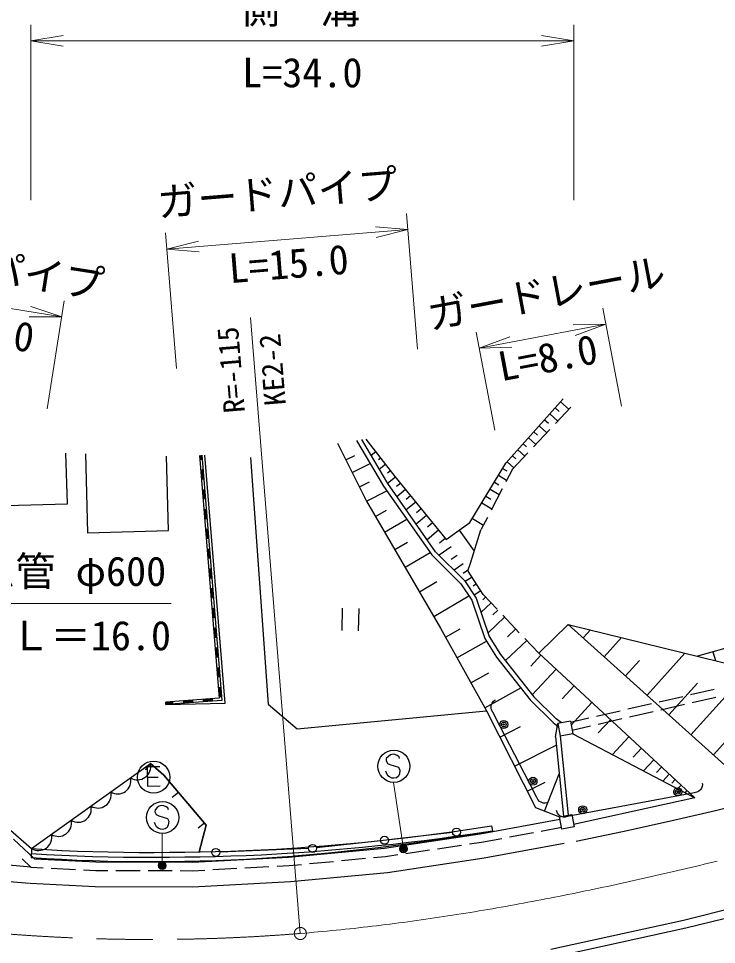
# Model space of a CAD drawing. Units: millimetres, scale not verified. Extents: x 40000 to 680000, y 20000 to 380000.
# Drawn here: x 222508 to 265924, y 250776 to 308394 of the extents above; entities that cross this region are included whole.
import ezdxf
from ezdxf.enums import TextEntityAlignment as Align

# ---------------------------------------------------------------- set-up
doc = ezdxf.new("R2010")
doc.units = ezdxf.units.MM
doc.header["$LTSCALE"] = 1000
doc.header["$PDMODE"] = 32
doc.header["$PDSIZE"] = 500
doc.linetypes.add('CHAIN', pattern=[18.5, 12, -1.5, 3.5, -1.5])
for name, color, linetype, lineweight in [('M-BGD', 7, 'Continuous', 25), ('M-BMK', 2, 'CHAIN', 13), ('M-STR-HTXT', 7, 'Continuous', 13), ('M-STR-STRC', 7, 'Continuous', 25)]:
    doc.layers.add(name, color=color, linetype=linetype, lineweight=lineweight)
doc.styles.add('ＭＳ ゴシック', font='')
doc.styles.get('ＭＳ ゴシック').set_extended_font_data('MS Gothic')

# ---------------------------------------------------------------- blocks, each defined once
blk = doc.blocks.new('open_arrow')
at = {"color": 0, "linetype": 'Continuous', "lineweight": -2}
blk.add_lwpolyline([(7.5, 1.25), (0, 0), (7.5, -1.25)], dxfattribs=at)

msp = doc.modelspace()

# ---------------------------------------------------------------- linework, layer by layer
at = {"layer": 'M-BGD'}
for p, q in [((252823, 280729), (256396, 284723)), ((255899, 284167), (256148, 283944)), ((255912, 283188), (256875, 284204)), ((256232, 284540), (256752, 284074)), ((255565, 283794), (256064, 283348)), ((254898, 283049), (255376, 282622)), ((255232, 283422), (255471, 283208)), ((254537, 281736), (255568, 282825)), ((254565, 282676), (254793, 282472)), ((242344, 281978), (244162, 278359)), ((243541, 282145), (245221, 279289)), ((245474, 279451), (243862, 282190)), ((244120, 282225), (245919, 279898)), ((253898, 281931), (254116, 281737)), ((254232, 282304), (254688, 281896)), ((225544, 278196), (225457, 281347)), ((226680, 281310), (226804, 276400)), ((233764, 281209), (234993, 266105)), ((233814, 281212), (233836, 280937)), ((233864, 281215), (233886, 280941)), ((233913, 281218), (235154, 265967)), ((235364, 265797), (234091, 281229)), ((242873, 280925), (243434, 281207)), ((244731, 281434), (244440, 281209)), ((253231, 280357), (254193, 281373)), ((253232, 281186), (253438, 281001)), ((253565, 281558), (254000, 281169)), ((231837, 276527), (231720, 281157)), ((236947, 281069), (238028, 265729)), ((243267, 280140), (244389, 280703)), ((245037, 281039), (244891, 280926)), ((245343, 280643), (244951, 280340)), ((250590, 277031), (252823, 280729)), ((252898, 280813), (253312, 280443)), ((307052, 280728), (264743, 268717)), ((233886, 280321), (233936, 279706)), ((233936, 280325), (233986, 279710)), ((245649, 280248), (245453, 280096)), ((252623, 280398), (252876, 280245)), ((253231, 280357), (252824, 279574)), ((243712, 279255), (244344, 279573)), ((245955, 279853), (245470, 279458)), ((245919, 279898), (249111, 275968)), ((246271, 279465), (246028, 279268)), ((252106, 279542), (252387, 279372)), ((252365, 279970), (252871, 279664)), ((233986, 279091), (234036, 278476)), ((234036, 279095), (234086, 278480)), ((244156, 278371), (245420, 279006)), ((245221, 279289), (248220, 275012)), ((248450, 275206), (245474, 279451)), ((246586, 279077), (246045, 278637)), ((251848, 279113), (252409, 278774)), ((252594, 279130), (251903, 277798)), ((244162, 278359), (248757, 270460)), ((247216, 278300), (246620, 277816)), ((246901, 278689), (246631, 278469)), ((251587, 278681), (251896, 278495)), ((221745, 278092), (225544, 278196)), ((234086, 277860), (234136, 277245)), ((234136, 277864), (234186, 277249)), ((244717, 277406), (245406, 277806)), ((247555, 277883), (247257, 277641)), ((251326, 278249), (251943, 277876)), ((245278, 276441), (246656, 277243)), ((247894, 277466), (247239, 276934)), ((250746, 277288), (251432, 276874)), ((251673, 277355), (251267, 276571)), ((234186, 276630), (234237, 276015)), ((234236, 276634), (234286, 276019)), ((248267, 277007), (247939, 276741)), ((249111, 275968), (250590, 277031)), ((226804, 276400), (231837, 276527)), ((248639, 276549), (247919, 275964)), ((249049, 276044), (248689, 275752)), ((249923, 276551), (250858, 275250)), ((250631, 274513), (251267, 276571)), ((245915, 275346), (246697, 275801)), ((249424, 275515), (248667, 274991)), ((234287, 275399), (234337, 274784)), ((234336, 275403), (234386, 274788)), ((246552, 274252), (248115, 275161)), ((248220, 275012), (250023, 273225)), ((250257, 273416), (248450, 275206)), ((249791, 274985), (249413, 274723)), ((250158, 274455), (249599, 274068)), ((250462, 274017), (250631, 274513)), ((234387, 274169), (234437, 273554)), ((234437, 274173), (234487, 273558)), ((250443, 274044), (250163, 273850)), ((251420, 272547), (250472, 274001)), ((247442, 272721), (248536, 273357)), ((250023, 273225), (250696, 272193)), ((250257, 273416), (250967, 272326)), ((250717, 273626), (250298, 273353)), ((250990, 273207), (250780, 273070)), ((234487, 272938), (234537, 272323)), ((234537, 272942), (234587, 272327)), ((251263, 272788), (250844, 272515)), ((252287, 271631), (251420, 272547)), ((248333, 271189), (250520, 272462)), ((250696, 272193), (251515, 269816)), ((250967, 272326), (251788, 269946)), ((251909, 272029), (251276, 271430)), ((251566, 272393), (251384, 272221)), ((234587, 271708), (234637, 271093)), ((234637, 271712), (234687, 271097)), ((242639, 271706), (242614, 270306)), ((243664, 270287), (243689, 271687)), ((252329, 271586), (252012, 271286)), ((252748, 271143), (251713, 270163)), ((253661, 270178), (252630, 271267)), ((234687, 270477), (234737, 269862)), ((234737, 270481), (234787, 269866)), ((248757, 270460), (251620, 265312)), ((249064, 269908), (249985, 270420)), ((253434, 270418), (252916, 269928)), ((254872, 268898), (256709, 270690)), ((256709, 270690), (267871, 260648)), ((256709, 270690), (269301, 267597)), ((257638, 269854), (258086, 270352)), ((251515, 269816), (252247, 268645)), ((251788, 269946), (252493, 268817)), ((254120, 269693), (252792, 268437)), ((254872, 268898), (254005, 269814)), ((258939, 268684), (260014, 269878)), ((234787, 269247), (234837, 268632)), ((234837, 269251), (234887, 268636)), ((249781, 268619), (251623, 269643)), ((252247, 268645), (254329, 265996)), ((252493, 268817), (254553, 266196)), ((255008, 268772), (254386, 268102)), ((264574, 259900), (254872, 268898)), ((261604, 266286), (263963, 268909)), ((265705, 268990), (265860, 268443)), ((234887, 268016), (234937, 267401)), ((234937, 268020), (234987, 267405)), ((260271, 267485), (261128, 268437)), ((250649, 267059), (251763, 267678)), ((255946, 267902), (254466, 266306)), ((264333, 263831), (268007, 267915)), ((234988, 266786), (235038, 266171)), ((235037, 266790), (235087, 266175)), ((257063, 266866), (256323, 266068)), ((262968, 265059), (264742, 267031)), ((251517, 265498), (253745, 266738)), ((265773, 266638), (264311, 266302)), ((234993, 266105), (231661, 265850)), ((231673, 265701), (231661, 265850)), ((232131, 265836), (231665, 265800)), ((232134, 265786), (231669, 265750)), ((235154, 265967), (231673, 265701)), ((231673, 265701), (235364, 265797)), ((233361, 265930), (232746, 265883)), ((233365, 265880), (232750, 265833)), ((234592, 266025), (233977, 265977)), ((234596, 265975), (233981, 265928)), ((238028, 265729), (239834, 264200)), ((251909, 265613), (251926, 265711)), ((251926, 265711), (251970, 265801)), ((251970, 265801), (252049, 265910)), ((252049, 265910), (252129, 265973)), ((252129, 265973), (252182, 266001)), ((254329, 265996), (255762, 264583)), ((255958, 264812), (254553, 266196)), ((258180, 265830), (256883, 264431)), ((261874, 265743), (260412, 265408)), ((263823, 266191), (262361, 265855)), ((263929, 265702), (262467, 265366)), ((265878, 266149), (264416, 265814)), ((239834, 264200), (251620, 265312)), ((251620, 265312), (254658, 259306)), ((251911, 265479), (251909, 265613)), ((251939, 265381), (251911, 265479)), ((252012, 265238), (251939, 265381)), ((252470, 264349), (252012, 265238)), ((259925, 265296), (258463, 264961)), ((261979, 265255), (260517, 264919)), ((255762, 264583), (256084, 264345)), ((255909, 263703), (256050, 264517)), ((256291, 264566), (255958, 264812)), ((256834, 264675), (256050, 264517)), ((256050, 264517), (256208, 263733)), ((256834, 264675), (256992, 263891)), ((257975, 264849), (256851, 264591)), ((260030, 264807), (258568, 264472)), ((259329, 264764), (258568, 263944)), ((265730, 262574), (267504, 264546)), ((252444, 263684), (253743, 264341)), ((254286, 260820), (252470, 264349)), ((258081, 264360), (256950, 264101)), ((255909, 263703), (256405, 258762)), ((256992, 263891), (256208, 263733)), ((256208, 263733), (256700, 258819)), ((256992, 263891), (264574, 259900)), ((260478, 263699), (259454, 262595)), ((253364, 261865), (255962, 263179)), ((261251, 262982), (260739, 262430)), ((262024, 262265), (261386, 261578)), ((223321, 256741), (230716, 262027)), ((230716, 262027), (230391, 261647)), ((231300, 261838), (230501, 261822)), ((230501, 261822), (230524, 260622)), ((231553, 261312), (230716, 262027)), ((262505, 261819), (262186, 261475)), ((230513, 261182), (231193, 261196)), ((234171, 258205), (231553, 261312)), ((255229, 259081), (256141, 261395)), ((262986, 261373), (262589, 260945)), ((263353, 261033), (263154, 260819)), ((230524, 260622), (231324, 260638)), ((254149, 260311), (255259, 260873)), ((254744, 259930), (254286, 260820)), ((263719, 260693), (263506, 260462)), ((232454, 260242), (232072, 259920)), ((254817, 259788), (254744, 259930)), ((264574, 259900), (257039, 258247)), ((264086, 260353), (263979, 260237)), ((254658, 259306), (256160, 258715)), ((254917, 259682), (254817, 259788)), ((255016, 259621), (254917, 259682)), ((255150, 259577), (255016, 259621)), ((255267, 259570), (255150, 259577)), ((255392, 259589), (255267, 259570)), ((255463, 259626), (255392, 259589)), ((220685, 259020), (223321, 256741)), ((256160, 258715), (256924, 258862)), ((256307, 257952), (256160, 258715)), ((256924, 258862), (257071, 258099)), ((234066, 258331), (233683, 258008)), ((233747, 256537), (234171, 258205)), ((251223, 257659), (256186, 258578)), ((251519, 258087), (251933, 258151)), ((251933, 258151), (251985, 257856)), ((245279, 256771), (251223, 257659)), ((247689, 257553), (248646, 257676)), ((248646, 257676), (249603, 257807)), ((249603, 257807), (250561, 257944)), ((249653, 257511), (250612, 257648)), ((249659, 257474), (250616, 257627)), ((250561, 257944), (251519, 258087)), ((250612, 257648), (251572, 257792)), ((250616, 257627), (251573, 257785)), ((251572, 257792), (251985, 257856)), ((251573, 257785), (251986, 257856)), ((253059, 257470), (254534, 257743)), ((255026, 257835), (256284, 258068)), ((257071, 258099), (256307, 257952)), ((222205, 257334), (223500, 256099)), ((241957, 256960), (242912, 257040)), ((242912, 257040), (243866, 257128)), ((243866, 257128), (244821, 257223)), ((244821, 257223), (245777, 257326)), ((244860, 256925), (245818, 257028)), ((245777, 257326), (246733, 257436)), ((245818, 257028), (246776, 257139)), ((245831, 256931), (246788, 257056)), ((246733, 257436), (247689, 257553)), ((246776, 257139), (247735, 257256)), ((246788, 257056), (247745, 257189)), ((247735, 257256), (248694, 257380)), ((247745, 257189), (248702, 257328)), ((248694, 257380), (249653, 257511)), ((248702, 257328), (249659, 257474)), ((250551, 257033), (251309, 257146)), ((251309, 257146), (252567, 257379)), ((223321, 256741), (223284, 256188)), ((223301, 256442), (224255, 256383)), ((223321, 256741), (224272, 256683)), ((224272, 256683), (225224, 256633)), ((225224, 256633), (226176, 256591)), ((226176, 256591), (227128, 256557)), ((227128, 256557), (228081, 256532)), ((228081, 256532), (229034, 256514)), ((229034, 256514), (229987, 256506)), ((229987, 256506), (230939, 256505)), ((230939, 256505), (231892, 256513)), ((231892, 256513), (232845, 256529)), ((232845, 256529), (233798, 256538)), ((233798, 256538), (234751, 256556)), ((234751, 256556), (235704, 256582)), ((235704, 256582), (236656, 256617)), ((236656, 256617), (237609, 256660)), ((237609, 256660), (238561, 256711)), ((237628, 256360), (238582, 256411)), ((238561, 256711), (239513, 256770)), ((238582, 256411), (239537, 256471)), ((239307, 256209), (245279, 256771)), ((239513, 256770), (239607, 256776)), ((239537, 256471), (239631, 256477)), ((239607, 256776), (240559, 256845)), ((239631, 256477), (240586, 256546)), ((240559, 256845), (241512, 256921)), ((240586, 256546), (241541, 256623)), ((240602, 256369), (241557, 256458)), ((241512, 256921), (241959, 256960)), ((241541, 256623), (241989, 256661)), ((241557, 256458), (242005, 256502)), ((241989, 256661), (242946, 256742)), ((242005, 256502), (242961, 256598)), ((242946, 256742), (243903, 256830)), ((242961, 256598), (243918, 256701)), ((243903, 256830), (244860, 256925)), ((243918, 256701), (244874, 256812)), ((244874, 256812), (245831, 256931)), ((246594, 256442), (248078, 256664)), ((248572, 256737), (250056, 256959)), ((222733, 256112), (223281, 255589)), ((223284, 256188), (224239, 256127)), ((223500, 256099), (227320, 255908)), ((224239, 256127), (225196, 256075)), ((224255, 256383), (225209, 256333)), ((225196, 256075), (226153, 256030)), ((225209, 256333), (226164, 256291)), ((226153, 256030), (227110, 255995)), ((226164, 256291), (227118, 256257)), ((227110, 255995), (228067, 255967)), ((227118, 256257), (228074, 256232)), ((227320, 255908), (233321, 255888)), ((228067, 255967), (229025, 255948)), ((228074, 256232), (229029, 256215)), ((229025, 255948), (229983, 255937)), ((229029, 256215), (229984, 256206)), ((229983, 255937), (230940, 255935)), ((229984, 256206), (230940, 256205)), ((230940, 256205), (231895, 256213)), ((230940, 255935), (231898, 255941)), ((231895, 256213), (232851, 256229)), ((231898, 255941), (232856, 255955)), ((232851, 256229), (233806, 256239)), ((232856, 255955), (233814, 255977)), ((233321, 255888), (239307, 256209)), ((233806, 256239), (234762, 256256)), ((233814, 255977), (234771, 256006)), ((234762, 256256), (235717, 256283)), ((234771, 256006), (235728, 256045)), ((235717, 256283), (236673, 256317)), ((235728, 256045), (236685, 256091)), ((236673, 256317), (237628, 256360)), ((236685, 256091), (237641, 256146)), ((237641, 256146), (238597, 256209)), ((238597, 256209), (239552, 256281)), ((239552, 256281), (239647, 256288)), ((239647, 256288), (240602, 256369)), ((240601, 255808), (242095, 255949)), ((242592, 255996), (244086, 256137)), ((244584, 256183), (245342, 256255)), ((245342, 256255), (246100, 256368)), ((223281, 255589), (220903, 255787)), ((223281, 255589), (224045, 255551)), ((224544, 255526), (226042, 255451)), ((226542, 255427), (227306, 255389)), ((227306, 255389), (228070, 255386)), ((228570, 255384), (230070, 255379)), ((230570, 255377), (232070, 255372)), ((232570, 255370), (233334, 255368)), ((233334, 255368), (234093, 255408)), ((234592, 255435), (236090, 255515)), ((236590, 255542), (238087, 255622)), ((238587, 255649), (239345, 255690)), ((239345, 255690), (240103, 255761)), ((270245, 253335), (264025, 251781)), ((264025, 251781), (255719, 249957))]:
    msp.add_line(p, q, dxfattribs=at)
msp.add_lwpolyline([(230716, 262027), (231553, 261312), (234171, 258205), (233748, 256538)], dxfattribs=at)
for centre, radius in [((252692, 264464), 250), ((252692, 264464), 150), ((252692, 264464), 50), ((230913, 261190), 1000), ((254509, 260934), 250), ((254509, 260934), 150), ((254509, 260934), 50)]:
    msp.add_circle(centre, radius, dxfattribs=at)
for centre in [(229911, 261850), (228679, 260969), (227446, 260088), (226214, 259207), (224982, 258326), (223749, 257445)]:
    msp.add_arc(centre, 824, 238.70063, 12.41516, dxfattribs=at)
at = {"layer": 'M-BMK'}
for p, q in [((265427, 255830), (265154, 255764)), ((265699, 255896), (265427, 255830)), ((265971, 255962), (265699, 255896)), ((263245, 255311), (262972, 255248)), ((263518, 255375), (263245, 255311)), ((263791, 255439), (263518, 255375)), ((264063, 255504), (263791, 255439)), ((264336, 255568), (264063, 255504)), ((264609, 255633), (264336, 255568)), ((264882, 255699), (264609, 255633)), ((265154, 255764), (264882, 255699)), ((260511, 254691), (260237, 254630)), ((260785, 254751), (260511, 254691)), ((261059, 254812), (260785, 254751)), ((261332, 254873), (261059, 254812)), ((261606, 254935), (261332, 254873)), ((261879, 254997), (261606, 254935)), ((262152, 255059), (261879, 254997)), ((262425, 255122), (262152, 255059)), ((262699, 255185), (262425, 255122)), ((262972, 255248), (262699, 255185)), ((257770, 254104), (257496, 254047)), ((258045, 254161), (257770, 254104)), ((258319, 254218), (258045, 254161)), ((258593, 254276), (258319, 254218)), ((258868, 254334), (258593, 254276)), ((259142, 254393), (258868, 254334)), ((259416, 254452), (259142, 254393)), ((259690, 254511), (259416, 254452)), ((259964, 254570), (259690, 254511)), ((260237, 254630), (259964, 254570)), ((255021, 253556), (254746, 253503)), ((255296, 253609), (255021, 253556)), ((255572, 253662), (255296, 253609)), ((255847, 253716), (255572, 253662)), ((256122, 253770), (255847, 253716)), ((256397, 253825), (256122, 253770)), ((256671, 253880), (256397, 253825)), ((256946, 253935), (256671, 253880)), ((257221, 253991), (256946, 253935)), ((257496, 254047), (257221, 253991)), ((251711, 252956), (251435, 252909)), ((251987, 253003), (251711, 252956)), ((252264, 253051), (251987, 253003)), ((252540, 253100), (252264, 253051)), ((252816, 253149), (252540, 253100)), ((253092, 253198), (252816, 253149)), ((253368, 253248), (253092, 253198)), ((253643, 253298), (253368, 253248)), ((253919, 253349), (253643, 253298)), ((254195, 253400), (253919, 253349)), ((254470, 253451), (254195, 253400)), ((254746, 253503), (254470, 253451)), ((248112, 252385), (247835, 252345)), ((248389, 252426), (248112, 252385)), ((248667, 252467), (248389, 252426)), ((248944, 252509), (248667, 252467)), ((249221, 252552), (248944, 252509)), ((249498, 252594), (249221, 252552)), ((249775, 252638), (249498, 252594)), ((250052, 252682), (249775, 252638)), ((250329, 252726), (250052, 252682)), ((250605, 252771), (250329, 252726)), ((250882, 252817), (250605, 252771)), ((251158, 252863), (250882, 252817)), ((251435, 252909), (251158, 252863)), ((243664, 251811), (243385, 251780)), ((243943, 251843), (243664, 251811)), ((244221, 251875), (243943, 251843)), ((244499, 251907), (244221, 251875)), ((244778, 251941), (244499, 251907)), ((245056, 251974), (244778, 251941)), ((245334, 252009), (245056, 251974)), ((245612, 252044), (245334, 252009)), ((245890, 252080), (245612, 252044)), ((246168, 252116), (245890, 252080)), ((246446, 252153), (246168, 252116)), ((246724, 252190), (246446, 252153)), ((247002, 252228), (246724, 252190)), ((247280, 252266), (247002, 252228)), ((247557, 252306), (247280, 252266)), ((247835, 252345), (247557, 252306)), ((240316, 251484), (240037, 251461)), ((240596, 251508), (240316, 251484)), ((240875, 251532), (240596, 251508)), ((241154, 251557), (240875, 251532)), ((241433, 251583), (241154, 251557)), ((241712, 251609), (241433, 251583)), ((241991, 251636), (241712, 251609)), ((242270, 251663), (241991, 251636)), ((242549, 251692), (242270, 251663)), ((242828, 251721), (242549, 251692)), ((243107, 251750), (242828, 251721)), ((243385, 251780), (243107, 251750))]:
    msp.add_line(p, q, dxfattribs=at)
msp.add_circle((240037, 251461), 375, dxfattribs=at)
msp.add_arc((230744, 366085), 115000, 224.72303, 274.635, dxfattribs=at)
at = {"layer": 'M-STR-HTXT'}
for p, q in [((223281, 297088), (223281, 307998)), ((257042, 297088), (257042, 307998)), ((223281, 306998), (257042, 306998)), ((247327, 287829), (246647, 296259)), ((232326, 286619), (231645, 295049)), ((231726, 294052), (246727, 295263)), ((214349, 291553), (225198, 289839)), ((224293, 284113), (225354, 290826)), ((260009, 284265), (258858, 290361)), ((240037, 251461), (236930, 289780)), ((251163, 287891), (259043, 289379)), ((252128, 282777), (250977, 288874)), ((246453, 256731), (245836, 260864)), ((231445, 255692), (231452, 257676))]:
    msp.add_line(p, q, dxfattribs=at)
msp.add_lwpolyline([(197288, 257061), (213000, 272000), (232000, 272000)], dxfattribs=at)
for centre, radius in [((246453, 256731), 250), ((246453, 256731), 200), ((246453, 256731), 150), ((246453, 256731), 100), ((246453, 256731), 50), ((246453, 256731), 20), ((231445, 255692), 250), ((231445, 255692), 200), ((231445, 255692), 150), ((231445, 255692), 100), ((231445, 255692), 50), ((231445, 255692), 20)]:
    msp.add_circle(centre, radius, dxfattribs=at)
for p in [(246453, 256731), (231445, 255692)]:
    msp.add_point(p, dxfattribs=at)
at = {"layer": 'M-STR-STRC'}
for p, q in [((245386, 262341), (245373, 262227)), ((245373, 262227), (245462, 262046)), ((245512, 262482), (245386, 262341)), ((245641, 262578), (245512, 262482)), ((245806, 262615), (245641, 262578)), ((245923, 262601), (245806, 262615)), ((246068, 262531), (245923, 262601)), ((246180, 262459), (246068, 262531)), ((246216, 262348), (246180, 262459)), ((245462, 262046), (245615, 261976)), ((245615, 261976), (246151, 261799)), ((246151, 261799), (246235, 261628)), ((246235, 261628), (246210, 261400)), ((245392, 261452), (245350, 261561)), ((245479, 261276), (245392, 261452)), ((245584, 261205), (245479, 261276)), ((245732, 261133), (245584, 261205)), ((245852, 261119), (245732, 261133)), ((246019, 261151), (245852, 261119)), ((246142, 261250), (246019, 261151)), ((246210, 261400), (246142, 261250)), ((265001, 260507), (264921, 260390)), ((265041, 260616), (265001, 260507)), ((265058, 260741), (265041, 260616)), ((265043, 260820), (265058, 260741)), ((263564, 260032), (257648, 258916)), ((264546, 260217), (263564, 260032)), ((264703, 260247), (264546, 260217)), ((264834, 260312), (264703, 260247)), ((264921, 260390), (264834, 260312)), ((231128, 259294), (231002, 259153)), ((231257, 259390), (231128, 259294)), ((231422, 259427), (231257, 259390)), ((231538, 259413), (231422, 259427)), ((231684, 259344), (231538, 259413)), ((231796, 259271), (231684, 259344)), ((265864, 259119), (268752, 259825)), ((231002, 259153), (230989, 259039)), ((230989, 259039), (231078, 258859)), ((231078, 258859), (231231, 258788)), ((231231, 258788), (231767, 258611)), ((231832, 259161), (231796, 259271)), ((255994, 259051), (255983, 259110)), ((256033, 258957), (255994, 259051)), ((256114, 258850), (256033, 258957)), ((256188, 258783), (256114, 258850)), ((256277, 258738), (256188, 258783)), ((256406, 258702), (256277, 258738)), ((256666, 258730), (256508, 258701)), ((257648, 258916), (256666, 258730)), ((262975, 258441), (265864, 259119)), ((231007, 258264), (230966, 258374)), ((231095, 258089), (231007, 258264)), ((231826, 258212), (231758, 258062)), ((231767, 258611), (231851, 258440)), ((231851, 258440), (231826, 258212)), ((256508, 258701), (256406, 258702)), ((260084, 257798), (262975, 258441)), ((231200, 258017), (231095, 258089)), ((231348, 257945), (231200, 258017)), ((231468, 257931), (231348, 257945)), ((231635, 257963), (231468, 257931)), ((231758, 258062), (231635, 257963)), ((249504, 257738), (245524, 257287)), ((257190, 257195), (260084, 257798)), ((245027, 257231), (241048, 256780)), ((251474, 256160), (256459, 257083)), ((240549, 256741), (235030, 256514)), ((245462, 255262), (251474, 256160)), ((239419, 254692), (245462, 255262)), ((220821, 254790), (223198, 254592)), ((233360, 254368), (239419, 254692)), ((223231, 254590), (227279, 254389)), ((227279, 254389), (233360, 254368)), ((270271, 253867), (263876, 252275)), ((263876, 252275), (255611, 250466))]:
    msp.add_line(p, q, dxfattribs=at)
for centre, radius in [((245854, 261864), 1000), ((263517, 260278), 250), ((263517, 260278), 150), ((263517, 260278), 50), ((231470, 258676), 1000), ((257602, 259161), 250), ((257602, 259161), 150), ((257602, 259161), 50), ((249752, 257766), 250), ((240799, 256752), 250), ((245276, 257259), 250), ((234780, 256504), 250)]:
    msp.add_circle(centre, radius, dxfattribs=at)

# ---------------------------------------------------------------- block references
at = {"layer": 'M-STR-HTXT', "xscale": 267, "yscale": 267}
msp.add_blockref('open_arrow', (223281, 306998), dxfattribs=at)
for p, rotation in [((257042, 306998), 180), ((246727, 295263), 184.6), ((231726, 294052), 4.6), ((225198, 289839), 171), ((259043, 289379), 190.7), ((251163, 287891), 10.7)]:
    msp.add_blockref('open_arrow', p, dxfattribs=dict(at, rotation=rotation))

# ---------------------------------------------------------------- texts
at = {"layer": 'M-STR-HTXT', "style": 'ＭＳ ゴシック'}
for s, p in [('側\u3000溝', (240015, 308998)), ('ヒューム管 φ600', (222000, 274000)), ('Ｌ＝16.0', (227000, 270000))]:
    msp.add_text(s, height=1833, dxfattribs=at).set_placement(p, align=Align.MIDDLE_CENTER)
msp.add_text('L=34.0', height=1833, dxfattribs=at).set_placement((240162, 303566), align=Align.BOTTOM_CENTER)
for s, rotation, p in [('ガードパイプ', 4.612, (238620, 297550)), ('ガードパイプ', 351.02, (220390, 292986)), ('ガードレール', 10.686, (255333, 291312))]:
    msp.add_text(s, height=1833, rotation=rotation, dxfattribs=at).set_placement(p, align=Align.MIDDLE_CENTER)
for s, rotation, p in [('L=15.0', 4.612, (239427, 291677)), ('L=11.0', 351.02, (219536, 287642)), ('L=8.0', 10.686, (255700, 285855))]:
    msp.add_text(s, height=1833, rotation=rotation, dxfattribs=at).set_placement(p, align=Align.BOTTOM_CENTER)
msp.add_text('R=-115', height=1320, rotation=94.635, dxfattribs=at).set_placement((236991, 283928), align=Align.BOTTOM_LEFT)
msp.add_text('KE2-2', height=1320, rotation=94.635, dxfattribs=at).set_placement((237822, 284246), align=Align.TOP_LEFT)

doc.saveas('drawing.dxf')
